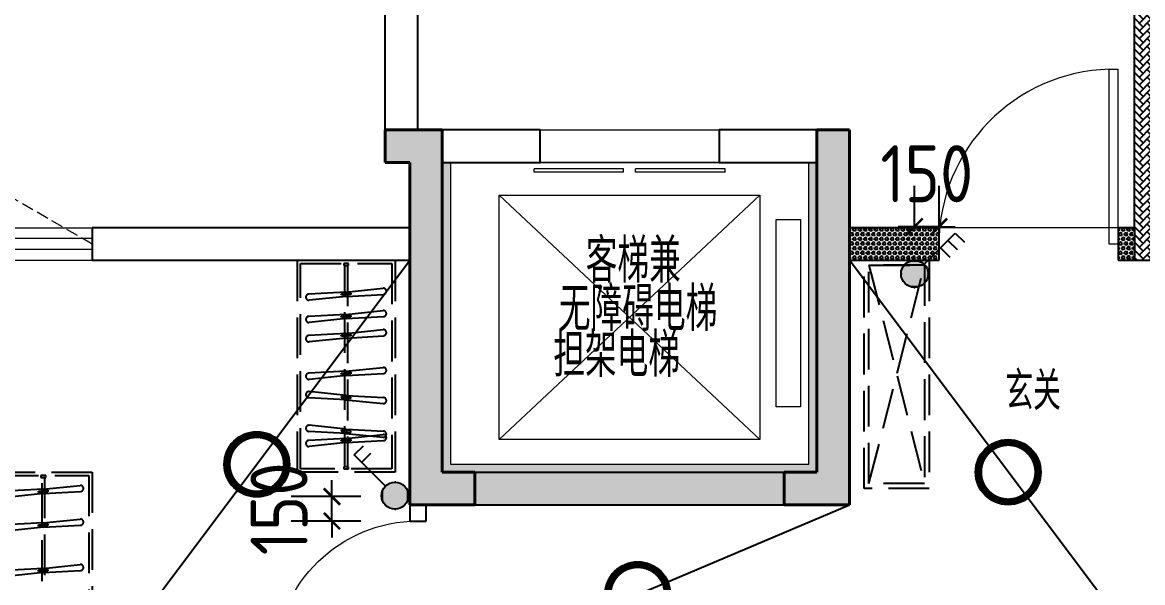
# Model space of a CAD drawing. Extents: x 3753737 to 4713801, y -857380 to 24339.
# Drawn here: x 4217885 to 4224763, y -764314 to -760876 of the extents above; entities that cross this region are included whole.
import ezdxf
from ezdxf.enums import TextEntityAlignment as Align

# ---------------------------------------------------------------- set-up
doc = ezdxf.new("R2010")
doc.units = 0
doc.header["$LTSCALE"] = 1000
doc.header["$MEASUREMENT"] = 0
doc.linetypes.add('A户型$0$DASH', pattern=[0.35, 0.25, -0.1])
doc.linetypes.add('DASH', pattern=[0.35, 0.25, -0.1])
doc.layers.get('0').update_dxf_attribs({"linetype": 'CONTINUOUS'})
doc.layers.get('Defpoints').update_dxf_attribs({"linetype": 'CONTINUOUS'})
for name, color, linetype in [('!!电气', 1, 'CONTINUOUS'), ('5fur', 175, 'CONTINUOUS'), ('EQUIP-照明', 3, 'CONTINUOUS'), ('TEL_TEXT', 7, 'CONTINUOUS'), ('WALL', 252, 'CONTINUOUS'), ('保温', 6, 'CONTINUOUS')]:
    doc.layers.add(name, color=color, linetype=linetype)
for name, color, linetype, lineweight in [('3.5方案汇报，与郭总、侯月琴确定户型_t8$0$STAIR', 2, 'CONTINUOUS', 18), ('COLUMN', 252, 'CONTINUOUS', 40), ('PUB_HATCH', 8, 'CONTINUOUS', 9), ('PUB_TEXT', 7, 'CONTINUOUS', 20), ('WINDOW', 146, 'CONTINUOUS', 20), ('填充', 251, 'CONTINUOUS', 5)]:
    doc.layers.add(name, color=color, linetype=linetype, lineweight=lineweight)
doc.styles.add('_TEL_DIM', font='SIMPLEX', dxfattribs={"width": 0.8, "height": 3.5, "bigfont": 'HZTXT'})
doc.styles.get("Standard").update_dxf_attribs({"font": 'gbenor.shx', "bigfont": 'gbcbig.shx'})
doc.dimstyles.get("Standard").update_dxf_attribs({"dimscale": 100, "dimtxt": 3.5, "dimasz": 1, "dimexe": 2.5, "dimexo": 3, "dimgap": 1.5, "dimtad": 1, "dimdec": 0, "dimzin": 0, "dimdsep": 46, "dimtxsty": 'Standard', "dimblk": 'ARCHTICK', "dimcen": 0.09, "dimadec": 0, "dimazin": 0, "dimtfac": 1, "dimtdec": 0, "dimtix": 1, "dimtmove": 2, "dimatfit": 3, "dimfxl": 1, "dimtolj": 1, "dimtzin": 0, "dimarcsym": 0})
pattern_1 = [(90, (0, 0), (-16.49778, 1e-15), [9.525, -19.05]), (210, (0, 0), (8.24889, -14.2874966), [9.525, -19.05]), (150, (6e-16, 9.525), (-8.24889, -14.2874966), [9.525, -19.05])]

# ---------------------------------------------------------------- blocks, each defined once
blk = doc.blocks.new('dfgdfgsf')
at = {"layer": '5fur', "color": 252, "linetype": 'A户型$0$DASH'}
for p, q in [((2086566.6, -1251032.2), (2086536.6, -1251032.2)), ((2086536.6, -1251032.2), (2086536.6, -1251044.2)), ((2086536.6, -1251044.2), (2086566.6, -1251044.2)), ((2086559.1, -1251044.2), (2086559.1, -1252280.2)), ((2086566.6, -1251044.2), (2086566.6, -1251032.2)), ((2086550, -1251207.2), (2086321.1, -1251219.5)), ((2086550, -1251207.2), (2086778, -1251183.4)), ((2086552.1, -1251233.2), (2086324, -1251257)), ((2086552.1, -1251233.2), (2086781, -1251221)), ((2086550, -1251343.9), (2086321.1, -1251356.2)), ((2086550, -1251343.9), (2086777.6, -1251320.2)), ((2086552.1, -1251369.9), (2086324, -1251393.8)), ((2086552.1, -1251369.9), (2086781, -1251357.7)), ((2086550, -1251460.9), (2086321.1, -1251473.2)), ((2086552.1, -1251488.9), (2086324, -1251512.8)), ((2086550, -1251460.9), (2086778, -1251437.1)), ((2086552.3, -1251488.9), (2086781, -1251474.7)), ((2086550, -1251692.8), (2086321.1, -1251705.1)), ((2086550, -1251692.8), (2086778, -1251669)), ((2086552, -1251718.8), (2086323.9, -1251742.7)), ((2086552.1, -1251718.8), (2086781, -1251706.6)), ((2086552.1, -1251841.5), (2086324, -1251817.7)), ((2086550, -1251867.5), (2086321.1, -1251855.3)), ((2086550, -1251867.5), (2086778, -1251891.4)), ((2086552.1, -1251841.5), (2086781, -1251853.8)), ((2086552.1, -1252048.4), (2086324, -1252024.5)), ((2086550, -1252074.4), (2086321.1, -1252062.1)), ((2086550, -1252104.9), (2086321.1, -1252117.2)), ((2086550, -1252074.4), (2086778, -1252098.2)), ((2086550, -1252104.9), (2086778, -1252081.1)), ((2086552.1, -1252048.4), (2086781, -1252060.6)), ((2086552.1, -1252130.9), (2086324, -1252154.8)), ((2086552.1, -1252130.9), (2086781, -1252118.7)), ((2086566.6, -1252280.2), (2086536.6, -1252280.2)), ((2086536.6, -1252280.2), (2086536.6, -1252292.2)), ((2086536.6, -1252292.2), (2086566.6, -1252292.2)), ((2086566.6, -1252292.2), (2086566.6, -1252280.2)), ((2084706.6, -1252332.2), (2084676.6, -1252332.2)), ((2084676.6, -1252332.2), (2084676.6, -1252344.2)), ((2084676.6, -1252344.2), (2084706.6, -1252344.2)), ((2084699.1, -1252344.2), (2084699.1, -1254380.2)), ((2084706.6, -1252344.2), (2084706.6, -1252332.2)), ((2084690, -1252416.9), (2084461.1, -1252429.1)), ((2084692.1, -1252442.9), (2084464, -1252466.7)), ((2084690, -1252416.9), (2084918.1, -1252393.1)), ((2084692.1, -1252442.9), (2084921, -1252430.7)), ((2084690, -1252623.7), (2084461.1, -1252636)), ((2084692.1, -1252649.7), (2084464, -1252673.6)), ((2084690, -1252623.7), (2084918.1, -1252599.9)), ((2084692.1, -1252649.7), (2084921, -1252637.5)), ((2084690, -1252902.5), (2084461.1, -1252914.8)), ((2084692, -1252928.5), (2084463.9, -1252952.3)), ((2084690, -1252902.5), (2084918.1, -1252878.7)), ((2084692.1, -1252928.5), (2084921, -1252916.3))]:
    blk.add_line(p, q, dxfattribs=at)
for points in [[(2086851.6, -1252312.2), (2086251.6, -1252312.2), (2086251.6, -1251012.2), (2086851.6, -1251012.2)], [(2086831.6, -1252292.2), (2086271.6, -1252292.2), (2086271.6, -1251032.2), (2086831.6, -1251032.2)], [(2089731.6, -1252412.2), (2089731.6, -1251012.2), (2090131.6, -1251012.2), (2090131.6, -1252412.2)], [(2089761.6, -1252382.2), (2089761.6, -1251042.2), (2090101.6, -1251042.2), (2090101.6, -1252382.2)], [(2086580, -1251222.3), (2086522.1, -1251226.9), (2086521.4, -1251218.2), (2086579.3, -1251213.6)], [(2086580, -1251359), (2086522.1, -1251363.6), (2086521.4, -1251354.9), (2086579.3, -1251350.4)], [(2086580, -1251476), (2086522.1, -1251480.6), (2086521.4, -1251471.9), (2086579.3, -1251467.4)], [(2086580, -1251707.9), (2086522.1, -1251712.5), (2086521.4, -1251703.8), (2086579.3, -1251699.2)], [(2086580, -1251852.5), (2086522.1, -1251847.9), (2086521.4, -1251856.6), (2086579.3, -1251861.1)], [(2086580, -1252059.3), (2086522.1, -1252054.7), (2086521.4, -1252063.4), (2086579.3, -1252068)], [(2086580, -1252120), (2086522.1, -1252124.6), (2086521.4, -1252115.9), (2086579.3, -1252111.4)], [(2084991.6, -1254412.2), (2084391.6, -1254412.2), (2084391.6, -1252312.2), (2084991.6, -1252312.2)], [(2084971.6, -1254392.2), (2084411.6, -1254392.2), (2084411.6, -1252332.2), (2084971.6, -1252332.2)], [(2084720, -1252432), (2084662.1, -1252436.6), (2084661.5, -1252427.9), (2084719.3, -1252423.3)], [(2084720, -1252638.8), (2084662.1, -1252643.4), (2084661.5, -1252634.7), (2084719.3, -1252630.1)], [(2084720, -1252917.6), (2084662.1, -1252922.2), (2084661.5, -1252913.5), (2084719.3, -1252908.9)]]:
    blk.add_lwpolyline(points, close=True, dxfattribs=at)
for points in [[(2086544.1, -1252280.2), (2086544.1, -1251044.2)], [(2089761.6, -1252382.2), (2090101.6, -1251042.2), (2089761.6, -1251042.2), (2090101.6, -1252382.2)], [(2084684.1, -1254380.2), (2084684.1, -1252344.2)]]:
    blk.add_lwpolyline(points, dxfattribs=at)
for centre, radius, start, end in [((2086779.5, -1251202.2), 18.8, 274.51246, 94.51246), ((2086322.5, -1251238.2), 18.8, 94.51246, 274.51246), ((2086779.5, -1251338.9), 18.8, 274.51246, 94.51246), ((2086322.5, -1251375), 18.8, 94.51246, 274.51246), ((2086323.5, -1251492.9), 19.9, 97.25134, 271.62727), ((2086779.5, -1251455.9), 18.8, 274.51246, 94.51246), ((2086779.5, -1251687.8), 18.8, 274.51246, 94.51246), ((2086322.4, -1251723.9), 18.8, 94.51246, 274.51246), ((2086322.5, -1251836.5), 18.8, 85.48754, 265.48754), ((2086779.5, -1251872.6), 18.8, 265.48754, 85.48754), ((2086322.5, -1252043.3), 18.8, 85.48754, 265.48754), ((2086779.5, -1252079.4), 18.8, 265.48754, 85.48754), ((2086779.5, -1252099.9), 18.8, 274.51246, 94.51246), ((2086322.5, -1252136), 18.8, 94.51246, 274.51246), ((2084919.5, -1252411.9), 18.8, 274.51246, 94.51246), ((2084919.5, -1252618.7), 18.8, 274.51246, 94.51246), ((2084919.5, -1252897.5), 18.8, 274.51246, 94.51246)]:
    blk.add_arc(centre, radius, start, end, dxfattribs=at)
blk = doc.blocks.new('GDGDGRD')
at = {"layer": 'PUB_HATCH'}
for points in [[(431966.6, 293615.4), (431616.6, 293615.4), (431616.6, 293415.4), (431766.6, 293415.4), (431766.6, 291315.4), (432166.6, 291315.4), (432166.6, 291515.4), (431966.6, 291515.4)], [(434266.6, 293615.4), (434266.6, 291515.4), (434066.6, 291515.4), (434066.6, 291315.4), (434466.6, 291315.4), (434466.6, 293415.4), (434466.6, 293415.4), (434466.6, 293615.4)]]:
    blk.add_hatch(color=256, dxfattribs=at).paths.add_polyline_path(points)
at = {"layer": 'COLUMN', "color": 252}
for p, q in [((431966.6, 293615.4), (431616.6, 293615.4)), ((431616.6, 293615.4), (431616.6, 293415.4)), ((431966.6, 291515.4), (431966.6, 293615.4)), ((434266.6, 293615.4), (434266.6, 291515.4)), ((434466.6, 293615.4), (434266.6, 293615.4)), ((434466.6, 293415.4), (434466.6, 293615.4)), ((431616.6, 293415.4), (431766.6, 293415.4)), ((431766.6, 293415.4), (431766.6, 291315.4)), ((434466.6, 291315.4), (434466.6, 293415.4)), ((434466.6, 293415.4), (434466.6, 293415.4)), ((432166.6, 291515.4), (431966.6, 291515.4)), ((432166.6, 291315.4), (432166.6, 291515.4)), ((434266.6, 291515.4), (434066.6, 291515.4)), ((434066.6, 291515.4), (434066.6, 291315.4)), ((431766.6, 291315.4), (432166.6, 291315.4)), ((434066.6, 291315.4), (434466.6, 291315.4))]:
    blk.add_line(p, q, dxfattribs=at)
blk = doc.blocks.new('VXVXVXDVXDVXVDX')
at = {"layer": '保温', "linetype": 'ByBlock', "ltscale": 10}
h = blk.add_hatch(dxfattribs=at)
h.set_pattern_fill('AR-HBONE', color=251, scale=55)
h.set_pattern_definition([(45, (0, 0), (0, 47.4157523), [100.584, -33.528]), (135, (23.708, 23.708), (3e-15, 47.4157523), [100.584, -33.528])])
h.paths.add_polyline_path([(436416.6, 294915.4), (436216.6, 294915.4), (436216.6, 292815.4), (436416.6, 292815.2)])
at = {"layer": '保温', "linetype": 'Continuous', "ltscale": 10}
h = blk.add_hatch(dxfattribs=at)
h.set_pattern_fill('HEX', color=251, scale=10, angle=90, style=0)
h.set_pattern_definition(pattern_1)
h.paths.add_polyline_path([(435016.6, 292815.4), (435016.6, 293015.4), (434466.6, 293015.4), (434466.6, 292815.4)])
h = blk.add_hatch(dxfattribs=at)
h.set_pattern_fill('HEX', color=251, scale=10, angle=90, style=0)
h.set_pattern_definition(pattern_1)
h.paths.add_polyline_path([(436216.6, 292815.4), (436216.6, 293015.4), (436116.6, 293015.4), (436116.6, 292815.4)])
h = blk.add_hatch(dxfattribs=at)
h.set_pattern_fill('HEX', color=251, scale=10, angle=90, style=0)
h.set_pattern_definition(pattern_1)
h.paths.add_polyline_path([(434066.6, 291315.4), (434066.6, 291515.4), (432166.6, 291515.4), (432166.6, 291315.4)])
at = {"layer": '保温', "color": 251, "linetype": 'ByBlock', "ltscale": 10}
blk.add_line((436216.6, 293015.4), (436216.6, 292815.4), dxfattribs=at)
blk = doc.blocks.new('$DorLib2D$00000001')
for p, q in [((0.45, 0.975), (0.5, 0.975)), ((0.45, 0), (0.45, 0.975)), ((0.5, 0), (0.5, 0.975)), ((0.5, 0), (0.45, 0))]:
    blk.add_line(p, q)
at = {"lineweight": 13}
blk.add_arc((0.475, 0), 0.975, 91.46928, 180, dxfattribs=at)
blk = doc.blocks.new('$DORLIB2D$00000127')
at = {"color": 0}
for points in [[(-0.5333, 0.7949), (-0.5333, 0.6904)], [(-0.0333, 0.7949), (-0.5333, 0.7949)], [(-0.0333, 0.7949), (-0.0333, 0.6904)], [(0.5333, 0.7949), (0.0333, 0.7949)], [(0.0333, 0.7949), (0.0333, 0.6904)], [(0.5333, 0.7949), (0.5333, 0.6904)], [(-0.0333, 0.6904), (-0.5333, 0.6904)], [(0.5333, 0.6904), (0.0333, 0.6904)], [(0.5, 0.5), (-0.5, 0.5)]]:
    blk.add_lwpolyline(points, dxfattribs=at)
blk = doc.blocks.new('$WINLIB2D$00000001')
at = {"color": 0}
for points in [[(-0.5, 0.5), (-0.5, -0.5)], [(-0.5, 0.5), (0.5, 0.5)], [(0.5, -0.5), (0.5, 0.5)], [(0.5, 0.1667), (-0.5, 0.1667)], [(0.5, -0.1667), (-0.5, -0.1667)], [(-0.5, -0.5), (0.5, -0.5)]]:
    blk.add_lwpolyline(points, dxfattribs=at)
blk = doc.blocks.new('A$C100F5A36')
at = {"layer": '填充'}
h = blk.add_hatch(dxfattribs=at)
h.set_pattern_fill('隔热材料02', color=252, scale=100, style=0)
h.set_pattern_definition([(0, (-1149905.93, -622721.03), (0, 50), []), (0, (-1149905.93, -622704.364), (0, 50), []), (270, (-1149862.19, -622695.733), (50, -9e-15), [5.01775, -44.98225]), (270, (-1149899.65, -622695.733), (50, -9e-15), [5.01775, -44.98225]), (90, (-1149874.137, -622729.66), (-50, 3e-15), [5.01775, -44.98225]), (90, (-1149887.7, -622729.66), (-50, 3e-15), [5.01775, -44.98225]), (180, (-1149855.907, -622737.697), (-6e-15, -50), [50.02425, 0.02425]), (135, (-1149869.864, -622735.19), (3e-15, 49.99987405), [4.268, -66.44275]), (116.56505, (-1149822.882, -622732.17), (0.00011283, 49.99993342), [2.805, -108.9985]), (116.56505, (-1149872.882, -622732.17), (0.00011283, 49.99993342), [2.805, -108.9985]), (153.43495, (-1149814.847, -622737.697), (-0.0001128, 49.9999334), [5.61, -106.1935]), (153.43495, (-1149864.847, -622737.697), (-0.0001128, 49.9999334), [5.61, -106.1935]), (63.43495, (-1149824.137, -622724.644), (-0.00011283, 49.99993342), [26.714, -85.0895]), (63.43495, (-1149874.137, -622724.644), (-0.00011283, 49.99993342), [26.714, -85.0895]), (116.56505, (-1149812.19, -622695.733), (0.00011283, 49.99993342), [2.805, -108.9985]), (116.56505, (-1149862.19, -622695.733), (0.00011283, 49.99993342), [2.805, -108.9985]), (135, (-1149863.444, -622693.224), (3e-15, 49.99987405), [4.268, -66.44275]), (153.43495, (-1149816.462, -622690.206), (-0.0001128, 49.9999334), [5.61, -106.1935]), (153.43495, (-1149866.462, -622690.206), (-0.0001128, 49.9999334), [5.61, -106.1935]), (45, (-1149898.394, -622693.224), (0, 49.99987405), [4.268, -66.44275]), (63.43495, (-1149849.649, -622695.733), (-0.00011283, 49.99993342), [2.805, -108.9985]), (63.43495, (-1149899.649, -622695.733), (-0.00011283, 49.99993342), [2.805, -108.9985]), (26.56505, (-1149845.376, -622690.206), (0.0001128, 49.9999334), [5.61, -106.1935]), (26.56505, (-1149895.376, -622690.206), (0.0001128, 49.9999334), [5.61, -106.1935]), (116.56505, (-1149837.702, -622724.644), (0.00011283, 49.99993342), [26.714, -85.0895]), (116.56505, (-1149887.702, -622724.644), (0.00011283, 49.99993342), [26.714, -85.0895]), (45, (-1149891.974, -622735.19), (0, 49.99987405), [4.268, -66.44275]), (63.43495, (-1149838.956, -622732.17), (-0.00011283, 49.99993342), [2.805, -108.9985]), (63.43495, (-1149888.956, -622732.17), (-0.00011283, 49.99993342), [2.805, -108.9985]), (26.56505, (-1149846.99, -622737.697), (0.0001128, 49.9999334), [5.61, -106.1935]), (26.56505, (-1149896.99, -622737.697), (0.0001128, 49.9999334), [5.61, -106.1935])])
h.paths.add_polyline_path([(25402.5, -12082.4), (25452.5, -12082.4), (25452.5, -13982.4), (23152.5, -13982.4), (23152.5, -12082.4), (23202.5, -12082.4), (23202.5, -13932.4), (25402.5, -13932.4)])
at = {"layer": '3.5方案汇报，与郭总、侯月琴确定户型_t8$0$STAIR', "color": 252}
for p, q in [((25102.5, -12282.4), (23502.5, -13782.4)), ((23502.5, -12282.4), (25102.5, -13782.4))]:
    blk.add_line(p, q, dxfattribs=at)
for points in [[(23502.5, -13782.4), (23502.5, -12282.4), (25102.5, -12282.4), (25102.5, -13782.4)], [(25202.5, -13582.4), (25202.5, -12432.4), (25352.5, -12432.4), (25352.5, -13582.4)]]:
    blk.add_lwpolyline(points, close=True, dxfattribs=at)
at = {"layer": 'WALL', "color": 252}
for p, q in [((23002.5, -11882.4), (23002.5, -7982.4)), ((22802.5, -12082.4), (22802.5, -8082.4)), ((27402.5, -12482.4), (27402.5, -10482.4)), ((23002.5, -11882.4), (23052.5, -11882.4)), ((23752.5, -11882.4), (23052.5, -11882.4)), ((23752.5, -12082.4), (23752.5, -11882.4)), ((25652.5, -11882.4), (24852.5, -11882.4)), ((24852.5, -11882.4), (24852.5, -12082.4)), ((25652.5, -11882.4), (25652.5, -12482.4)), ((22802.5, -12082.4), (22952.5, -12082.4)), ((22952.5, -12482.4), (22952.5, -12082.4)), ((23152.5, -12082.4), (23752.5, -12082.4)), ((23152.5, -12582.4), (23152.5, -12082.4)), ((24852.5, -12082.4), (25452.5, -12082.4)), ((25452.5, -12082.4), (25452.5, -12582.4)), ((22952.5, -12482.4), (21002.5, -12482.4)), ((21002.5, -12482.4), (21002.5, -12682.4)), ((26202.5, -12482.4), (25652.5, -12482.4)), ((26202.5, -12682.4), (26202.5, -12482.4)), ((27402.5, -12482.4), (27302.5, -12482.4)), ((27302.5, -12482.4), (27302.5, -12682.4)), ((23152.5, -13982.4), (23152.5, -12582.4)), ((25452.5, -12582.4), (25452.5, -13982.4)), ((21002.5, -12682.4), (22952.5, -12682.4)), ((22952.5, -14082.4), (22952.5, -12682.4)), ((25652.5, -12682.4), (26202.5, -12682.4)), ((25652.5, -12682.4), (25652.5, -14182.4)), ((27302.5, -12682.4), (27502.5, -12682.4)), ((23152.5, -13982.4), (25452.5, -13982.4)), ((22952.4, -14082.4), (22952.4, -14282.4)), ((23052.4, -14182.4), (25652.5, -14182.4)), ((23052.4, -14282.4), (23052.4, -14182.4)), ((22952.4, -14282.4), (23052.4, -14282.4))]:
    blk.add_line(p, q, dxfattribs=at)
at = {"layer": 'WINDOW', "color": 252}
for p, q in [((23752.5, -11882.4), (24852.5, -11882.4)), ((23752.5, -12082.4), (24852.5, -12082.4)), ((27302.5, -12482.4), (26202.5, -12482.4))]:
    blk.add_line(p, q, dxfattribs=at)
at = {"layer": 'WINDOW', "color": 252, "linetype": 'DASH', "ltscale": 0.3}
blk.add_lwpolyline([(21002.5, -12582.4), (20309.6, -12182.4, 0.131652), (20202.5, -12582.4)], format="xyb", dxfattribs=at)
at = {"layer": '填充', "color": 252}
blk.add_lwpolyline([(25402.5, -12082.4), (25452.5, -12082.4), (25452.5, -13982.4), (23152.5, -13982.4), (23152.5, -12082.4), (23202.5, -12082.4), (23202.5, -13932.4), (25402.5, -13932.4)], close=True, dxfattribs=at)
at = {"color": 252}
for name in ['GDGDGRD', 'VXVXVXDVXDVXVDX']:
    blk.add_blockref(name, (-408814.1, -305497.8), dxfattribs=at)
at = {"layer": 'WINDOW', "color": 252}
for name, p, xscale, yscale, zscale, rotation in [('$DorLib2D$00000001', (26752.5, -12582.4), -1100, -1100, -1100, 179.9999999993912), ('$WINLIB2D$00000001', (19802.5, -12582.4), 2400, -200, 2400, 1.267179831401196e-08), ('$DorLib2D$00000001', (23002.4, -14732.4), -900, 900, -900, 89.99999999296047)]:
    blk.add_blockref(name, p, dxfattribs=dict(at, xscale=xscale, yscale=yscale, zscale=zscale, rotation=rotation))
at = {"layer": 'WINDOW', "color": 252, "xscale": 1100, "yscale": -200, "zscale": 1100}
blk.add_blockref('$DORLIB2D$00000127', (24302.5, -11982.4), dxfattribs=at)
at = {"layer": 'WINDOW', "color": 252}
blk.add_blockref('dfgdfgsf', (-2063989.1, 1238329.8), dxfattribs=at)
at = {"layer": 'PUB_TEXT', "color": 252}
for s, height, p in [('客梯兼', 270.07, (24033.3, -12820.3)), ('无障碍电梯', 270.07, (23868.8, -13116.1)), ('担架电梯', 270.07, (23834.3, -13397.6)), ('玄关', 236.31, (26610.3, -13601.8))]:
    blk.add_text(s, height=height, dxfattribs=at).set_placement(p)
blk = doc.blocks.new('$equip$00001150')
at = {"const_width": 0.1}
blk.add_lwpolyline([(-0.45, 0, 1), (0.45, 0, 1)], format="xyb", close=True, dxfattribs=at)
blk.add_circle((0, 0), 0.5)
at = {"flags": 9}
blk.add_attdef('A', (0, 0), '', height=0.00002, dxfattribs=at)
blk = doc.blocks.new('$equip$00001963')
for p, q in [((0.147, 0.356), (0.625, 0.833)), ((0.512, 0.72), (0.653, 0.579)), ((0.625, 0.833), (0.766, 0.692))]:
    blk.add_line(p, q)
blk.add_circle((0, 0.208), 0.208)
for p in [(0, 0.417), (-0.208, 0.208), (0.208, 0.208), (0, 0)]:
    blk.add_point(p)
for points in [[(-0.104, 0.389), (0.104, 0.389), (-0.18, 0.313), (0.18, 0.313)], [(0, 0.417), (0, 0.417), (-0.104, 0.389), (0.104, 0.389)], [(-0.18, 0.313), (0.18, 0.313), (-0.208, 0.208), (0.208, 0.208)], [(-0.18, 0.104), (0.18, 0.104), (-0.208, 0.208), (0.208, 0.208)], [(-0.104, 0.028), (0.104, 0.028), (-0.18, 0.104), (0.18, 0.104)], [(0, 0), (0, 0), (-0.104, 0.028), (0.104, 0.028)]]:
    blk.add_solid(points)
at = {"layer": 'TEL_TEXT', "style": '_TEL_DIM', "flags": 1}
blk.add_attdef('A', text='', height=0.00002, dxfattribs=at).set_placement((0, 0), align=Align.MIDDLE_CENTER)
blk = doc.blocks.new('_ArchTick')
at = {"color": 0, "linetype": 'ByBlock', "const_width": 0.15}
blk.add_lwpolyline([(-0.5, -0.5), (0.5, 0.5)], dxfattribs=at)
blk = doc.blocks.new('*D226')
at = {"layer": '!!电气', "color": 0, "lineweight": -2, "transparency": 16777216}
for p, q in [((4219786.1, -763786), (4219786.1, -763686)), ((4219963.4, -763786), (4219536.1, -763786)), ((4219786.1, -763936), (4219786.1, -763786)), ((4219963.4, -763936), (4219536.1, -763936)), ((4219786.1, -763936), (4219786.1, -764036))]:
    blk.add_line(p, q, dxfattribs=at)
at = {"layer": 'Defpoints', "color": 0, "transparency": 16777216}
for p in [(4219786.1, -763786), (4220263.4, -763786), (4220263.4, -763936)]:
    blk.add_point(p, dxfattribs=at)
at = {"layer": '!!电气', "color": 0, "lineweight": -2, "transparency": 16777216, "xscale": 100, "yscale": 100, "zscale": 100}
for p, rotation in [((4219786.1, -763786), 270), ((4219786.1, -763936), 90)]:
    blk.add_blockref('_ArchTick', p, dxfattribs=dict(at, rotation=rotation))
at = {"layer": '!!电气', "color": 0, "transparency": 16777216, "insert": (4219461.1, -763861), "char_height": 350, "attachment_point": 5, "rotation": 90}
blk.add_mtext('\\A1;150', dxfattribs=at)
blk = doc.blocks.new('*D233')
at = {"layer": '!!电气', "color": 0, "lineweight": -2, "transparency": 16777216}
for p, q in [((4223363.4, -762136), (4223363.4, -761879.5)), ((4223513.4, -762136), (4223513.4, -761879.5)), ((4223363.4, -762129.5), (4223263.4, -762129.5)), ((4223513.4, -762129.5), (4223363.4, -762129.5)), ((4223513.4, -762129.5), (4223613.4, -762129.5))]:
    blk.add_line(p, q, dxfattribs=at)
at = {"layer": 'Defpoints', "color": 0, "transparency": 16777216}
for p in [(4223363.4, -762129.5), (4223363.4, -762436), (4223513.4, -762436)]:
    blk.add_point(p, dxfattribs=at)
at = {"layer": '!!电气', "color": 0, "lineweight": -2, "transparency": 16777216, "xscale": 100, "yscale": 100, "zscale": 100}
blk.add_blockref('_ArchTick', (4223363.4, -762129.5), dxfattribs=at)
at = {"layer": '!!电气', "color": 0, "lineweight": -2, "transparency": 16777216, "xscale": 100, "yscale": 100, "zscale": 100, "rotation": 180}
blk.add_blockref('_ArchTick', (4223513.4, -762129.5), dxfattribs=at)
at = {"layer": '!!电气', "color": 0, "transparency": 16777216, "insert": (4223438.4, -761804.5), "char_height": 350, "attachment_point": 5}
blk.add_mtext('\\A1;150', dxfattribs=at)
blk = doc.blocks.new('$equip$00001964')
for p, q in [((0.147, 0.356), (0.625, 0.833)), ((0.512, 0.72), (0.653, 0.579)), ((0.625, 0.833), (0.766, 0.692)), ((0.399, 0.607), (0.54, 0.466))]:
    blk.add_line(p, q)
blk.add_circle((0, 0.208), 0.208)
for p in [(0, 0.417), (-0.208, 0.208), (0.208, 0.208), (0, 0)]:
    blk.add_point(p)
for points in [[(-0.104, 0.389), (0.104, 0.389), (-0.18, 0.313), (0.18, 0.313)], [(0, 0.417), (0, 0.417), (-0.104, 0.389), (0.104, 0.389)], [(-0.18, 0.313), (0.18, 0.313), (-0.208, 0.208), (0.208, 0.208)], [(-0.18, 0.104), (0.18, 0.104), (-0.208, 0.208), (0.208, 0.208)], [(-0.104, 0.028), (0.104, 0.028), (-0.18, 0.104), (0.18, 0.104)], [(0, 0), (0, 0), (-0.104, 0.028), (0.104, 0.028)]]:
    blk.add_solid(points)
at = {"layer": 'TEL_TEXT', "style": '_TEL_DIM', "flags": 1}
blk.add_attdef('A', text='', height=0.00002, dxfattribs=at).set_placement((0, 0), align=Align.MIDDLE_CENTER)

msp = doc.modelspace()

# ---------------------------------------------------------------- block references
at = {"layer": '!!电气'}
msp.add_blockref('A$C100F5A36', (4197311, -749653.6), dxfattribs=at)

# ---------------------------------------------------------------- next in the draw order: linework, layer by layer
at = {"layer": '!!电气', "color": 1}
msp.add_line((4220363.4, -764936), (4222963.4, -763836), dxfattribs=at)
for points in [[(4218313.4, -764936), (4220263.4, -762336)], [(4224913.4, -764936), (4222963.4, -762336)]]:
    msp.add_lwpolyline(points, dxfattribs=at)

# ---------------------------------------------------------------- next in the draw order: block references
at = {"layer": 'EQUIP-照明', "color": 1, "xscale": 400, "yscale": 400, "zscale": 400}
msp.add_blockref('$equip$00001963', (4223363.4, -762502.1), dxfattribs=at)
at = {"layer": 'EQUIP-照明', "color": 2, "xscale": 400, "yscale": 400, "zscale": 400}
for name, p in [('$equip$00001964', (4223363.5, -762502.1)), ('$equip$00001150', (4223938.4, -763636)), ('$equip$00001150', (4221663.4, -764386))]:
    msp.add_blockref(name, p, dxfattribs=at)
at = {"layer": 'EQUIP-照明', "color": 4, "xscale": 400, "yscale": 400, "zscale": 400}
msp.add_blockref('$equip$00001150', (4219324.4, -763588), dxfattribs=at)
at = {"layer": 'EQUIP-照明', "color": 4, "xscale": 400, "yscale": 400, "zscale": 400, "rotation": 90}
msp.add_blockref('$equip$00001963', (4220256.5, -763780.4), dxfattribs=at)

# ---------------------------------------------------------------- next in the draw order: dimensions: what is measured, and where the dimension line sits
at = {"layer": '!!电气', "color": 1}
dim = msp.add_linear_dim(base=(4223363.4, -762129.5), p1=(4223513.4, -762436), p2=(4223363.4, -762436), dimstyle='Standard', override={"dimzin": 8}, dxfattribs=at)
dim.commit()
dim.dimension.update_dxf_attribs({"geometry": '*D233', "text_midpoint": (4223438.4, -761804.5)})
dim = msp.add_linear_dim(base=(4219786.1, -763786), p1=(4220263.4, -763936), p2=(4220263.4, -763786), angle=90, dimstyle='Standard', override={"dimzin": 8}, dxfattribs=at)
dim.commit()
dim.dimension.update_dxf_attribs({"geometry": '*D226', "text_midpoint": (4219461.1, -763861)})

doc.saveas('drawing.dxf')
